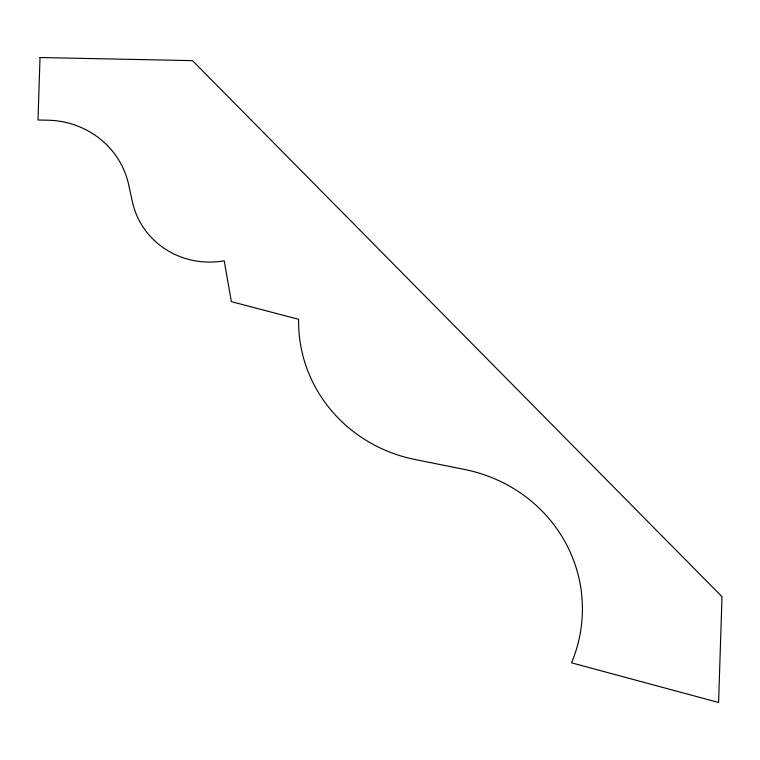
<?xml version="1.0" encoding="UTF-8"?>
<svg xmlns="http://www.w3.org/2000/svg" width="760" height="760" viewBox="0 0 760 760"><rect width="100%" height="100%" fill="white"/><g stroke="black" fill="none" stroke-linecap="round" stroke-linejoin="round"><path stroke-width="1.14" d="M40.014 57.522L38 120.004L47.053 120.184A85.291 81.823 -6.7 0 1 128.592 184.357L132.534 202.236A79.562 76.323 -6.7 0 0 224.2 260.794L231.363 301.653L298.604 319.314A148.276 142.243 -6.7 0 0 415.102 459.524L464.692 469.49A149.834 143.735 -6.7 0 1 571.529 662.834L718.599 702.477L722 596.686L192.489 60.638L40.014 57.522"/></g></svg>
